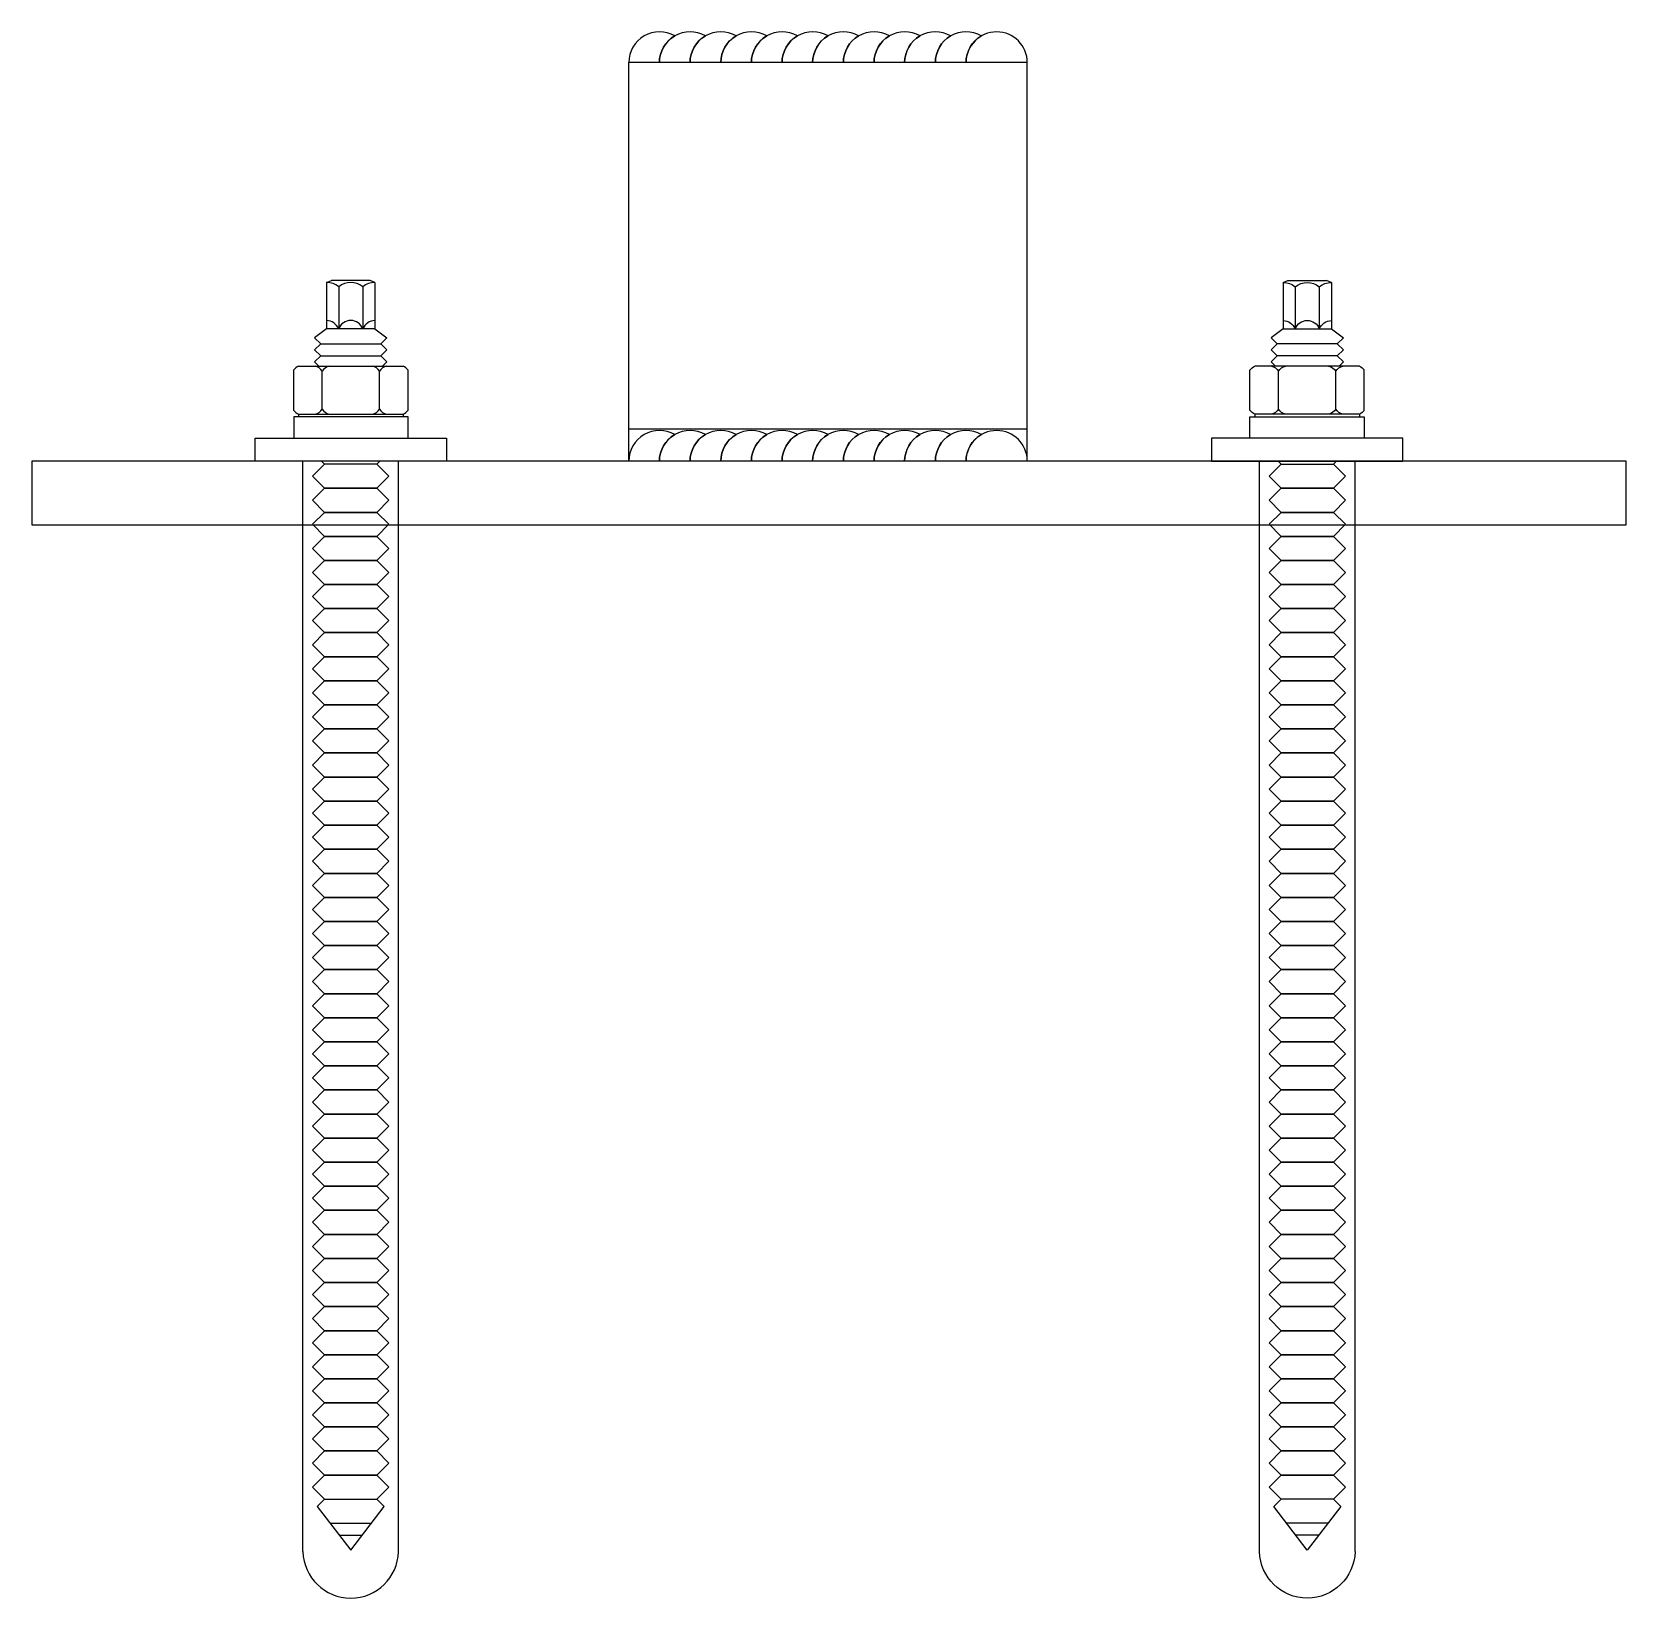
# Model space of a CAD drawing. Header units: millimetres. Extents: x -100 to 100, y -98 to 98.
import ezdxf

# ---------------------------------------------------------------- set-up
doc = ezdxf.new("R2010")
doc.units = ezdxf.units.MM
for name, color, linetype in [('6', 6, 'Continuous'), ('7', 7, 'Continuous'), ('HF', 6, 'Continuous'), ('WOOD', 52, 'Continuous')]:
    doc.layers.add(name, color=color, linetype=linetype)

# ---------------------------------------------------------------- blocks, each defined once
blk = doc.blocks.new('YQ100110237209')
at = {"color": 0}
for p, q in [((0, -12), (0, 12)), ((0, 12), (2.89, 12)), ((2.89, 12), (2.89, -12)), ((-136.77, 6), (0, 6)), ((5.56, 7.15), (2.89, 7.15)), ((5.56, -7.19), (5.56, 7.15)), ((5.88, 6.56), (5.88, -6.59)), ((6.37, 7.15), (11.44, 7.15)), ((11.92, 6.56), (11.92, -6.59)), ((-131.13, 4.21), (-136.6, 0)), ((-131.13, 4.21), (-130.19, 3.27)), ((11.92, 4), (12.45, 4.53)), ((13.21, 3.77), (12.45, 4.53)), ((13.96, 4.53), (13.21, 3.77)), ((14.72, 3.77), (13.96, 4.53)), ((15.47, 4.53), (14.72, 3.77)), ((16.6, 3.02), (15.47, 4.53)), ((-133.21, 2.61), (-133.21, -2.61)), ((-0.38, 3.27), (0, 3.65)), ((6.54, 3.57), (11.26, 3.57)), ((13.21, 3.77), (13.21, -3.77)), ((14.72, 3.77), (14.72, -3.77)), ((16.6, -3.02), (16.6, 3.02)), ((22.42, 3.02), (16.6, 3.02)), ((22.42, 3.02), (22.64, 2.42)), ((22.64, -2.42), (22.64, 2.42)), ((-134.72, 1.45), (-134.72, -1.45)), ((21.89, 1.51), (16.6, 1.51)), ((-136.6, 0), (-131.13, -4.21)), ((21.89, -1.51), (16.6, -1.51)), ((-131.7, -3.77), (-131.7, -3.77)), ((-131.13, -4.21), (-130.19, -3.27)), ((-0.38, -3.27), (0, -3.65)), ((6.54, -3.6), (11.26, -3.6)), ((11.92, -4), (12.45, -4.53)), ((13.21, -3.77), (12.45, -4.53)), ((13.96, -4.53), (13.21, -3.77)), ((14.72, -3.77), (13.96, -4.53)), ((15.47, -4.53), (14.72, -3.77)), ((16.6, -3.02), (15.47, -4.53)), ((22.42, -3.02), (16.6, -3.02)), ((22.42, -3.02), (22.64, -2.42)), ((-136.77, -6), (0, -6)), ((2.89, -7.19), (5.56, -7.19)), ((6.37, -7.19), (11.44, -7.19)), ((2.89, -12), (0, -12))]:
    blk.add_line(p, q, dxfattribs=at)
for p, q in [((5.88, 6.56), (5.56, 6.56)), ((5.88, -6.59), (5.56, -6.59))]:
    blk.add_line(p, q)
for points in [[(-127.17, -3.27), (-127.17, 3.27), (-128.68, 4.78), (-130.19, 3.27), (-130.19, -3.27), (-128.68, -4.78)], [(-124.15, -3.27), (-124.15, 3.27), (-125.66, 4.78), (-127.17, 3.27), (-127.17, -3.27), (-125.66, -4.78)], [(-121.13, -3.27), (-121.13, 3.27), (-122.64, 4.78), (-124.15, 3.27), (-124.15, -3.27), (-122.64, -4.78)], [(-118.11, -3.27), (-118.11, 3.27), (-119.62, 4.78), (-121.13, 3.27), (-121.13, -3.27), (-119.62, -4.78)], [(-115.09, -3.27), (-115.09, 3.27), (-116.6, 4.78), (-118.11, 3.27), (-118.11, -3.27), (-116.6, -4.78)], [(-112.08, -3.27), (-112.08, 3.27), (-113.58, 4.78), (-115.09, 3.27), (-115.09, -3.27), (-113.58, -4.78)], [(-109.06, -3.27), (-109.06, 3.27), (-110.57, 4.78), (-112.08, 3.27), (-112.08, -3.27), (-110.57, -4.78)], [(-106.04, -3.27), (-106.04, 3.27), (-107.55, 4.78), (-109.06, 3.27), (-109.06, -3.27), (-107.55, -4.78)], [(-103.02, -3.27), (-103.02, 3.27), (-104.53, 4.78), (-106.04, 3.27), (-106.04, -3.27), (-104.53, -4.78)], [(-100, -3.27), (-100, 3.27), (-101.51, 4.78), (-103.02, 3.27), (-103.02, -3.27), (-101.51, -4.78)], [(-96.98, -3.27), (-96.98, 3.27), (-98.49, 4.78), (-100, 3.27), (-100, -3.27), (-98.49, -4.78)], [(-93.96, -3.27), (-93.96, 3.27), (-95.47, 4.78), (-96.98, 3.27), (-96.98, -3.27), (-95.47, -4.78)], [(-90.94, -3.27), (-90.94, 3.27), (-92.45, 4.78), (-93.96, 3.27), (-93.96, -3.27), (-92.45, -4.78)], [(-87.92, -3.27), (-87.92, 3.27), (-89.43, 4.78), (-90.94, 3.27), (-90.94, -3.27), (-89.43, -4.78)], [(-84.91, -3.27), (-84.91, 3.27), (-86.42, 4.78), (-87.92, 3.27), (-87.92, -3.27), (-86.42, -4.78)], [(-81.89, -3.27), (-81.89, 3.27), (-83.4, 4.78), (-84.91, 3.27), (-84.91, -3.27), (-83.4, -4.78)], [(-78.87, -3.27), (-78.87, 3.27), (-80.38, 4.78), (-81.89, 3.27), (-81.89, -3.27), (-80.38, -4.78)], [(-75.85, -3.27), (-75.85, 3.27), (-77.36, 4.78), (-78.87, 3.27), (-78.87, -3.27), (-77.36, -4.78)], [(-72.83, -3.27), (-72.83, 3.27), (-74.34, 4.78), (-75.85, 3.27), (-75.85, -3.27), (-74.34, -4.78)], [(-69.81, -3.27), (-69.81, 3.27), (-71.32, 4.78), (-72.83, 3.27), (-72.83, -3.27), (-71.32, -4.78)], [(-66.79, -3.27), (-66.79, 3.27), (-68.3, 4.78), (-69.81, 3.27), (-69.81, -3.27), (-68.3, -4.78)], [(-63.77, -3.27), (-63.77, 3.27), (-65.28, 4.78), (-66.79, 3.27), (-66.79, -3.27), (-65.28, -4.78)], [(-60.75, -3.27), (-60.75, 3.27), (-62.26, 4.78), (-63.77, 3.27), (-63.77, -3.27), (-62.26, -4.78)], [(-57.74, -3.27), (-57.74, 3.27), (-59.25, 4.78), (-60.75, 3.27), (-60.75, -3.27), (-59.25, -4.78)], [(-54.72, -3.27), (-54.72, 3.27), (-56.23, 4.78), (-57.74, 3.27), (-57.74, -3.27), (-56.23, -4.78)], [(-51.7, -3.27), (-51.7, 3.27), (-53.21, 4.78), (-54.72, 3.27), (-54.72, -3.27), (-53.21, -4.78)], [(-48.68, -3.27), (-48.68, 3.27), (-50.19, 4.78), (-51.7, 3.27), (-51.7, -3.27), (-50.19, -4.78)], [(-45.66, -3.27), (-45.66, 3.27), (-47.17, 4.78), (-48.68, 3.27), (-48.68, -3.27), (-47.17, -4.78)], [(-42.64, -3.27), (-42.64, 3.27), (-44.15, 4.78), (-45.66, 3.27), (-45.66, -3.27), (-44.15, -4.78)], [(-39.62, -3.27), (-39.62, 3.27), (-41.13, 4.78), (-42.64, 3.27), (-42.64, -3.27), (-41.13, -4.78)], [(-36.6, -3.27), (-36.6, 3.27), (-38.11, 4.78), (-39.62, 3.27), (-39.62, -3.27), (-38.11, -4.78)], [(-33.58, -3.27), (-33.58, 3.27), (-35.09, 4.78), (-36.6, 3.27), (-36.6, -3.27), (-35.09, -4.78)], [(-30.57, -3.27), (-30.57, 3.27), (-32.08, 4.78), (-33.58, 3.27), (-33.58, -3.27), (-32.08, -4.78)], [(-27.55, -3.27), (-27.55, 3.27), (-29.06, 4.78), (-30.57, 3.27), (-30.57, -3.27), (-29.06, -4.78)], [(-24.53, -3.27), (-24.53, 3.27), (-26.04, 4.78), (-27.55, 3.27), (-27.55, -3.27), (-26.04, -4.78)], [(-21.51, -3.27), (-21.51, 3.27), (-23.02, 4.78), (-24.53, 3.27), (-24.53, -3.27), (-23.02, -4.78)], [(-18.49, -3.27), (-18.49, 3.27), (-20, 4.78), (-21.51, 3.27), (-21.51, -3.27), (-20, -4.78)], [(-15.47, -3.27), (-15.47, 3.27), (-16.98, 4.78), (-18.49, 3.27), (-18.49, -3.27), (-16.98, -4.78)], [(-12.45, -3.27), (-12.45, 3.27), (-13.96, 4.78), (-15.47, 3.27), (-15.47, -3.27), (-13.96, -4.78)], [(-9.43, -3.27), (-9.43, 3.27), (-10.94, 4.78), (-12.45, 3.27), (-12.45, -3.27), (-10.94, -4.78)], [(-6.42, -3.27), (-6.42, 3.27), (-7.92, 4.78), (-9.43, 3.27), (-9.43, -3.27), (-7.92, -4.78)], [(-3.4, -3.27), (-3.4, 3.27), (-4.91, 4.78), (-6.42, 3.27), (-6.42, -3.27), (-4.91, -4.78)], [(-0.38, -3.27), (-0.38, 3.27), (-1.89, 4.78), (-3.4, 3.27), (-3.4, -3.27), (-1.89, -4.78)]]:
    blk.add_lwpolyline(points, close=True, dxfattribs=at)
for centre, radius, start, end in [((-136.6, 0), 6, 91.6608, 268.3392), ((7.48, 5.75), 1.79, 128.3949, 153.1503), ((10.33, 5.75), 1.79, 26.8497, 51.6051), ((7.28, 4.79), 1.43, 192.6138, 238.9406), ((10.53, 4.79), 1.43, 301.0594, 347.3862), ((7.28, 2.35), 1.43, 121.0594, 167.3862), ((10.53, 2.35), 1.43, 12.6138, 58.9406), ((19.99, 3.02), 2.42, 321.4199, 0), ((19.99, 0), 2.42, 321.4199, 38.5801), ((19.99, -3.02), 2.42, 0, 38.5801), ((7.28, -2.38), 1.43, 192.6138, 238.9406), ((7.28, -4.82), 1.43, 121.0594, 167.3862), ((10.53, -2.38), 1.43, 301.0594, 347.3862), ((10.53, -4.82), 1.43, 12.6138, 58.9406), ((7.48, -5.78), 1.79, 206.8497, 231.6051), ((10.33, -5.78), 1.79, 308.3949, 333.1503)]:
    blk.add_arc(centre, radius, start, end, dxfattribs=at)
for centre, radius, start, end in [((15.83, 3.17), 1.83, 294.984, 355.3928), ((16.04, 0), 1.61, 290.3767, 69.6233), ((15.83, -3.17), 1.83, 4.6072, 65.016)]:
    blk.add_arc(centre, radius, start, end)

msp = doc.modelspace()

# ---------------------------------------------------------------- linework, layer by layer
at = {"layer": '7'}
msp.add_lwpolyline([(100, 36.38), (100, 44.38), (-100, 44.38), (-100, 36.38)], close=True, dxfattribs=at)
at = {"layer": 'HF'}
for points in [[(24.88, 94.38, 1), (17.19, 94.38, -0.267949), (19.11, 97.71, 0.57735), (13.34, 94.38, -0.267949), (15.26, 97.71, 0.57735), (9.49, 94.38, -0.267949), (11.42, 97.71, 0.57735), (5.65, 94.38, -0.267949), (7.57, 97.71, 0.57735), (1.8, 94.38, -0.267949), (3.72, 97.71, 0.57735), (-2.05, 94.38, -0.267949), (-0.12, 97.71, 0.57735), (-5.89, 94.38, -0.267949), (-3.97, 97.71, 0.57735), (-9.74, 94.38, -0.267949), (-7.81, 97.71, 0.57735), (-13.58, 94.38, -0.267949), (-11.66, 97.71, 0.57735), (-17.43, 94.38, -0.267949), (-15.51, 97.71, 0.57735), (-21.28, 94.38, -0.267949), (-19.35, 97.71, 0.57735), (-25.12, 94.38)], [(24.88, 44.38, 1), (17.19, 44.38, -0.267949), (19.11, 47.71, 0.57735), (13.34, 44.38, -0.267949), (15.26, 47.71, 0.57735), (9.49, 44.38, -0.267949), (11.42, 47.71, 0.57735), (5.65, 44.38, -0.267949), (7.57, 47.71, 0.57735), (1.8, 44.38, -0.267949), (3.72, 47.71, 0.57735), (-2.05, 44.38, -0.267949), (-0.12, 47.71, 0.57735), (-5.89, 44.38, -0.267949), (-3.97, 47.71, 0.57735), (-9.74, 44.38, -0.267949), (-7.81, 47.71, 0.57735), (-13.58, 44.38, -0.267949), (-11.66, 47.71, 0.57735), (-17.43, 44.38, -0.267949), (-15.51, 47.71, 0.57735), (-21.28, 44.38, -0.267949), (-19.35, 47.71, 0.57735), (-25.12, 44.38)]]:
    msp.add_lwpolyline(points, format="xyb", dxfattribs=at)
at = {"layer": 'WOOD'}
for p, q in [((-25.12, 44.38), (-25.12, 94.38)), ((24.88, 94.38), (-25.12, 94.38)), ((24.88, 44.38), (24.88, 94.38)), ((24.88, 48.38), (-25.12, 48.38))]:
    msp.add_line(p, q, dxfattribs=at)

# ---------------------------------------------------------------- block references
at = {"layer": '6', "rotation": 90}
msp.add_blockref('YQ100110237209', (-60, 44.38), dxfattribs=at)
at = {"layer": '6', "xscale": -1, "rotation": 270}
msp.add_blockref('YQ100110237209', (60, 44.38), dxfattribs=at)

doc.saveas('drawing.dxf')
